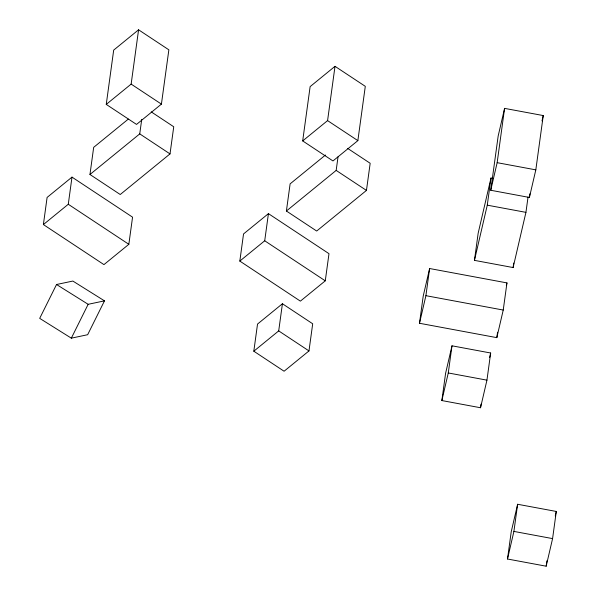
<?xml version="1.0" encoding="UTF-8"?>
<svg xmlns="http://www.w3.org/2000/svg" width="596" height="596" viewBox="0 0 596 596"><rect width="100%" height="100%" fill="white"/><g stroke="black" fill="none" stroke-linecap="round" stroke-linejoin="round"><path stroke-width="0.89" d="M43.389 224.573L47.106 197.425L71.997 177.116L132.558 217.167L128.84 244.308L103.95 264.617L43.389 224.573L68.279 204.264L71.997 177.116M151.22 111.869L173.741 126.762L170.016 153.91L120.243 194.52L89.959 174.494L93.676 147.346L128.311 119.096M106.252 104.397L113.687 50.109L138.577 29.8L168.862 49.826L161.419 104.114L136.536 124.422L106.252 104.397L131.142 84.096L138.577 29.8M89.959 174.494L139.74 133.884L141.721 119.409M239.823 261.085L243.54 233.937L268.431 213.636L328.992 253.68L325.274 280.828L300.384 301.136L239.823 261.085L264.713 240.777L268.431 213.636M253.814 351.208L257.532 324.06L282.422 303.751L312.699 323.777L308.981 350.925L284.091 371.233L253.814 351.208L278.704 330.899L282.422 303.751M347.654 148.389L370.176 163.282L366.458 190.422L316.677 231.039L286.4 211.014L290.118 183.866L325.468 155.027M302.686 140.917L310.129 86.621L335.012 66.32L365.296 86.338L357.861 140.634L332.97 160.942L302.686 140.917L327.577 120.608L335.012 66.32M286.4 211.014L336.174 170.404L338.036 156.83M419.487 323.27L423.205 296.13L429.619 268.528L506.958 282.906L503.233 310.054L496.818 337.649L419.487 323.27L425.902 295.676L429.619 268.528M441.86 400.557L445.577 373.409L451.992 345.814L490.664 353.003L486.947 380.151L480.532 407.746L441.86 400.557L448.274 372.962L451.992 345.814M528.049 196.978L525.94 212.355L513.111 267.552L474.446 260.363L478.163 233.215L490.992 178.025L492.788 178.36M474.446 260.363L487.275 205.173L490.992 178.025M490.739 190.266L498.174 135.977L504.588 108.375L543.254 115.564L535.819 169.86L529.404 197.455L490.739 190.266L497.153 162.671L504.588 108.375M480.532 407.746L481.024 404.125M496.818 337.649L497.563 332.218M513.111 267.552L513.73 263.03M529.404 197.455L529.911 193.775M507.494 559.011L511.212 531.863L517.626 504.268L556.299 511.457L552.581 538.605L546.167 566.2L507.494 559.011L513.908 531.416L517.626 504.268M546.167 566.2L546.904 560.769M542.017 120.906L543.254 115.564M489.629 357.451L490.664 353.003M506.332 285.573L506.958 282.906M555.263 515.905L556.299 511.457M56.538 284.508L39.701 318.361L71.334 338.163L87.657 334.714L104.494 300.853L72.861 281.059L56.538 284.508L88.163 304.303L104.494 300.853M71.334 338.163L88.163 304.303M497.153 162.671L535.819 169.86M487.275 205.173L525.94 212.355M425.902 295.676L503.233 310.054M448.274 372.962L486.947 380.151M513.908 531.416L552.581 538.605M327.577 120.608L357.861 140.634M336.174 170.404L366.458 190.422M131.142 84.096L161.419 104.114M139.74 133.884L170.016 153.91M264.713 240.777L325.274 280.828M278.704 330.899L308.981 350.925M68.279 204.264L128.84 244.308"/></g></svg>
